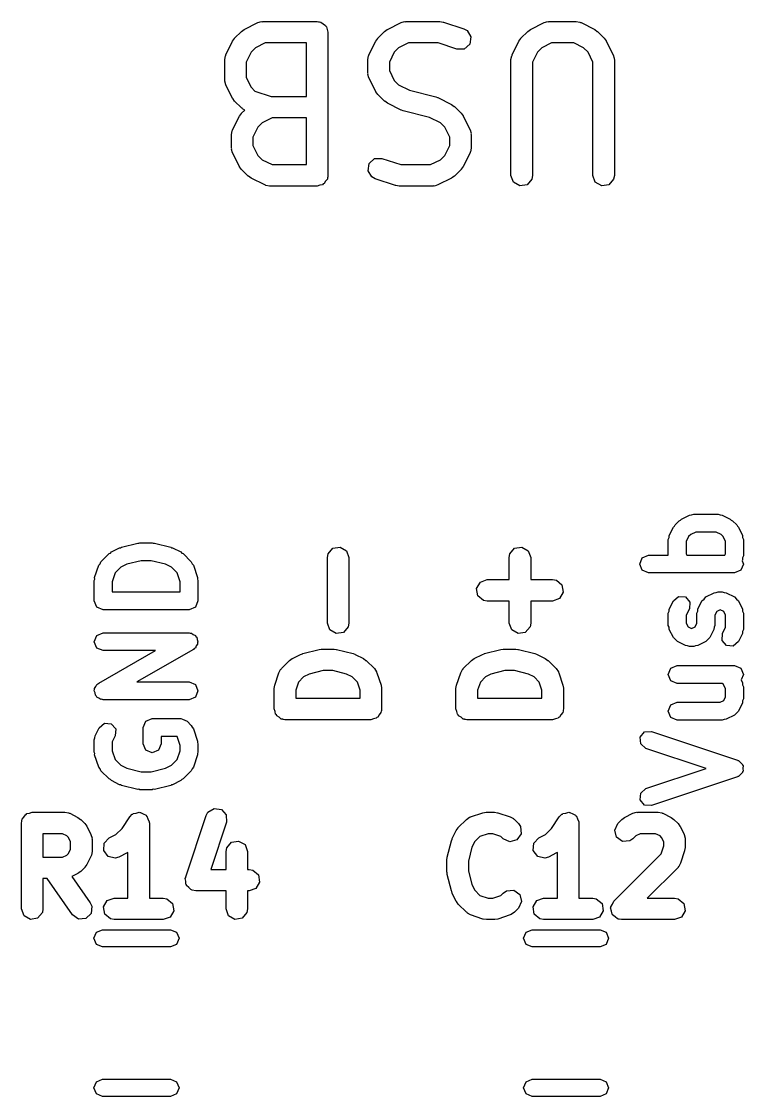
# Model space of a CAD drawing. Extents: x 83.3 to 116.7, y -116.6 to -83.3.
# Drawn here: x 97.2 to 102.24, y -90.78 to -83.27 of the extents above; entities that cross this region are included whole.
import ezdxf

# ---------------------------------------------------------------- set-up
doc = ezdxf.new("R2010")
doc.units = 0
doc.layers.add('BLACK', color=7, linetype='CONTINUOUS')

msp = doc.modelspace()

# ---------------------------------------------------------------- linework, layer by layer
at = {"layer": 'BLACK', "linetype": 'CONTINUOUS'}
for p, q in [((98.7522, -83.3282), (98.8474, -83.2805)), ((98.8474, -83.2805), (98.8724, -83.2731)), ((98.8724, -83.2731), (98.8767, -83.2742)), ((98.8767, -83.2742), (98.881, -83.2726)), ((98.881, -83.2726), (99.2619, -83.2726)), ((99.2619, -83.2726), (99.2716, -83.2743)), ((99.2716, -83.2743), (99.2749, -83.2738)), ((99.2749, -83.2738), (99.2778, -83.2754)), ((99.2778, -83.2754), (99.2876, -83.2771)), ((99.2876, -83.2771), (99.3025, -83.2897)), ((99.7522, -83.3282), (99.8474, -83.2805)), ((99.8474, -83.2805), (99.8724, -83.2731)), ((99.8724, -83.2731), (99.8767, -83.2742)), ((99.8767, -83.2742), (99.881, -83.2726)), ((99.881, -83.2726), (100.119, -83.2726)), ((100.119, -83.2726), (100.141, -83.2765)), ((100.141, -83.2765), (100.143, -83.2765)), ((100.143, -83.2765), (100.286, -83.3241)), ((100.752, -83.3282), (100.847, -83.2805)), ((100.847, -83.2805), (100.872, -83.2731)), ((100.872, -83.2731), (100.877, -83.2742)), ((100.877, -83.2742), (100.881, -83.2726)), ((100.881, -83.2726), (101.071, -83.2726)), ((101.071, -83.2726), (101.097, -83.2771)), ((101.097, -83.2771), (101.101, -83.28)), ((101.101, -83.28), (101.105, -83.2805)), ((101.105, -83.2805), (101.2, -83.3282)), ((98.6851, -83.3898), (98.7327, -83.3422)), ((98.7327, -83.3422), (98.751, -83.3293)), ((98.751, -83.3293), (98.7522, -83.3282)), ((99.3025, -83.2897), (99.3194, -83.2994)), ((99.3194, -83.2994), (99.3217, -83.3058)), ((99.3217, -83.3058), (99.3269, -83.3101)), ((99.3269, -83.3101), (99.3302, -83.3293)), ((99.3302, -83.3293), (99.3369, -83.3476)), ((99.3369, -83.3476), (99.3369, -84.3476)), ((99.6851, -83.3898), (99.7327, -83.3422)), ((99.7327, -83.3422), (99.751, -83.3293)), ((99.751, -83.3293), (99.7522, -83.3282)), ((100.286, -83.3241), (100.309, -83.3365)), ((100.309, -83.3365), (100.335, -83.3802)), ((100.685, -83.3898), (100.733, -83.3422)), ((100.733, -83.3422), (100.751, -83.3293)), ((100.751, -83.3293), (100.752, -83.3282)), ((101.2, -83.3282), (101.218, -83.3415)), ((101.218, -83.3415), (101.22, -83.3422)), ((101.22, -83.3422), (101.267, -83.3898)), ((98.6234, -83.5046), (98.671, -83.4093)), ((98.671, -83.4093), (98.6844, -83.3913)), ((98.6844, -83.3913), (98.6851, -83.3898)), ((98.8987, -83.4226), (98.8301, -83.4569)), ((99.1869, -83.4226), (98.8987, -83.4226)), ((99.1869, -83.7964), (99.1869, -83.4226)), ((99.6234, -83.5046), (99.671, -83.4093)), ((99.671, -83.4093), (99.6844, -83.3913)), ((99.6844, -83.3913), (99.6851, -83.3898)), ((99.8987, -83.4226), (99.8301, -83.4569)), ((100.107, -83.4226), (99.8987, -83.4226)), ((100.238, -83.4664), (100.107, -83.4226)), ((100.328, -83.4309), (100.289, -83.465)), ((100.335, -83.3802), (100.328, -83.4309)), ((100.623, -83.5046), (100.671, -83.4093)), ((100.671, -83.4093), (100.684, -83.3913)), ((100.684, -83.3913), (100.685, -83.3898)), ((100.899, -83.4226), (100.83, -83.4569)), ((101.054, -83.4226), (100.899, -83.4226)), ((101.122, -83.4569), (101.054, -83.4226)), ((101.267, -83.3898), (101.28, -83.4082)), ((101.28, -83.4082), (101.281, -83.4093)), ((101.281, -83.4093), (101.329, -83.5046)), ((98.62, -83.5124), (98.6229, -83.509)), ((98.6229, -83.509), (98.6234, -83.5046)), ((98.7997, -83.4873), (98.7655, -83.5558)), ((98.8301, -83.4569), (98.7997, -83.4873)), ((99.62, -83.5124), (99.6229, -83.509)), ((99.6229, -83.509), (99.6234, -83.5046)), ((99.7997, -83.4873), (99.7655, -83.5558)), ((99.8301, -83.4569), (99.7997, -83.4873)), ((100.289, -83.465), (100.238, -83.4664)), ((100.62, -83.5124), (100.623, -83.509)), ((100.623, -83.509), (100.623, -83.5046)), ((100.8, -83.4873), (100.765, -83.5558)), ((100.83, -83.4569), (100.8, -83.4873)), ((101.153, -83.4873), (101.122, -83.4569)), ((101.187, -83.5558), (101.153, -83.4873)), ((101.329, -83.5046), (101.336, -83.5295)), ((98.6155, -83.5381), (98.62, -83.5124)), ((98.6155, -83.681), (98.6155, -83.5381)), ((98.7655, -83.5558), (98.7655, -83.6632)), ((99.6155, -83.5381), (99.62, -83.5124)), ((99.6155, -83.6333), (99.6155, -83.5381)), ((99.7655, -83.5558), (99.7655, -83.6156)), ((100.615, -83.5381), (100.62, -83.5124)), ((100.615, -84.3476), (100.615, -83.5381)), ((100.765, -83.5558), (100.765, -84.3476)), ((101.187, -84.3476), (101.187, -83.5558)), ((101.336, -83.5295), (101.335, -83.5339)), ((101.335, -83.5339), (101.337, -83.5381)), ((101.337, -83.5381), (101.337, -84.3476)), ((99.617, -83.6375), (99.6155, -83.6333)), ((99.616, -83.6419), (99.617, -83.6375)), ((99.6234, -83.6669), (99.616, -83.6419)), ((99.7655, -83.6156), (99.7997, -83.6841)), ((98.617, -83.6852), (98.6155, -83.681)), ((98.616, -83.6895), (98.617, -83.6852)), ((98.6234, -83.7145), (98.616, -83.6895)), ((98.671, -83.8097), (98.6234, -83.7145)), ((98.7655, -83.6632), (98.7997, -83.7318)), ((98.7997, -83.7318), (98.8262, -83.7583)), ((99.671, -83.7621), (99.6234, -83.6669)), ((99.7997, -83.6841), (99.8301, -83.7146)), ((99.8301, -83.7146), (99.9071, -83.753)), ((98.6722, -83.8109), (98.671, -83.8097)), ((98.8262, -83.7583), (98.9407, -83.7964)), ((98.9407, -83.7964), (99.1869, -83.7964)), ((99.6722, -83.7632), (99.671, -83.7621)), ((99.6851, -83.7816), (99.6722, -83.7632)), ((99.7327, -83.8292), (99.6851, -83.7816)), ((99.9071, -83.753), (100.09, -83.7987)), ((100.09, -83.7987), (100.101, -83.8039)), ((100.101, -83.8039), (100.105, -83.8043)), ((100.105, -83.8043), (100.2, -83.852)), ((98.6851, -83.8292), (98.6722, -83.8109)), ((98.7327, -83.8768), (98.6851, -83.8292)), ((98.7367, -83.8787), (98.7327, -83.8768)), ((98.7391, -83.8826), (98.7367, -83.8787)), ((98.7551, -83.8912), (98.7391, -83.8826)), ((99.7342, -83.8299), (99.7327, -83.8292)), ((99.7522, -83.8433), (99.7342, -83.8299)), ((99.8474, -83.8909), (99.7522, -83.8433)), ((100.2, -83.852), (100.218, -83.8653)), ((100.218, -83.8653), (100.22, -83.866)), ((100.22, -83.866), (100.267, -83.9136)), ((98.671, -84.0284), (98.7186, -83.9331)), ((98.7186, -83.9331), (98.732, -83.9151)), ((98.732, -83.9151), (98.7327, -83.9136)), ((98.7327, -83.9136), (98.7551, -83.8912)), ((98.9463, -83.9464), (98.8778, -83.9807)), ((99.1869, -83.9464), (98.9463, -83.9464)), ((99.1869, -84.2726), (99.1869, -83.9464)), ((99.8509, -83.8913), (99.8474, -83.8909)), ((99.8628, -83.8966), (99.8509, -83.8913)), ((100.045, -83.9422), (99.8628, -83.8966)), ((100.122, -83.9807), (100.045, -83.9422)), ((100.267, -83.9136), (100.28, -83.932)), ((100.28, -83.932), (100.281, -83.9331)), ((100.281, -83.9331), (100.329, -84.0284)), ((98.6676, -84.0363), (98.6705, -84.0328)), ((98.6705, -84.0328), (98.671, -84.0284)), ((98.8474, -84.0111), (98.8131, -84.0796)), ((98.8778, -83.9807), (98.8474, -84.0111)), ((100.153, -84.0111), (100.122, -83.9807)), ((100.187, -84.0796), (100.153, -84.0111)), ((100.329, -84.0284), (100.336, -84.0533)), ((98.6631, -84.0619), (98.6676, -84.0363)), ((98.6631, -84.1571), (98.6631, -84.0619)), ((98.8131, -84.0796), (98.8131, -84.1394)), ((100.187, -84.1394), (100.187, -84.0796)), ((100.336, -84.0533), (100.335, -84.0577)), ((100.335, -84.0577), (100.337, -84.0619)), ((100.337, -84.0619), (100.337, -84.1571)), ((98.6646, -84.1614), (98.6631, -84.1571)), ((98.6636, -84.1657), (98.6646, -84.1614)), ((98.671, -84.1907), (98.6636, -84.1657)), ((98.8131, -84.1394), (98.8474, -84.208)), ((100.153, -84.208), (100.187, -84.1394)), ((100.332, -84.1828), (100.329, -84.1862)), ((100.337, -84.1571), (100.332, -84.1828)), ((98.7186, -84.2859), (98.671, -84.1907)), ((98.8474, -84.208), (98.8778, -84.2384)), ((98.8778, -84.2384), (98.9463, -84.2726)), ((99.6245, -84.2643), (99.6629, -84.2302)), ((99.6629, -84.2302), (99.7142, -84.2288)), ((99.7142, -84.2288), (99.8455, -84.2726)), ((100.054, -84.2726), (100.122, -84.2384)), ((100.122, -84.2384), (100.153, -84.208)), ((100.329, -84.1907), (100.281, -84.2859)), ((100.329, -84.1862), (100.329, -84.1907)), ((98.7198, -84.287), (98.7186, -84.2859)), ((98.7327, -84.3054), (98.7198, -84.287)), ((98.7803, -84.353), (98.7327, -84.3054)), ((98.9463, -84.2726), (99.1869, -84.2726)), ((99.617, -84.315), (99.6245, -84.2643)), ((99.6439, -84.3587), (99.617, -84.315)), ((99.8455, -84.2726), (100.054, -84.2726)), ((100.267, -84.3054), (100.22, -84.353)), ((100.268, -84.3039), (100.267, -84.3054)), ((100.281, -84.2859), (100.268, -84.3039)), ((98.7818, -84.3537), (98.7803, -84.353)), ((98.7998, -84.3671), (98.7818, -84.3537)), ((98.895, -84.4147), (98.7998, -84.3671)), ((99.3038, -84.4074), (99.2994, -84.4126)), ((99.3101, -84.4051), (99.3038, -84.4074)), ((99.3199, -84.3882), (99.3101, -84.4051)), ((99.3324, -84.3733), (99.3199, -84.3882)), ((99.3341, -84.3635), (99.3324, -84.3733)), ((99.3358, -84.3606), (99.3341, -84.3635)), ((99.3369, -84.3476), (99.3352, -84.3574)), ((99.3352, -84.3574), (99.3358, -84.3606)), ((99.6668, -84.3712), (99.6439, -84.3587)), ((99.8096, -84.4188), (99.6668, -84.3712)), ((100.2, -84.3671), (100.105, -84.4147)), ((100.201, -84.3659), (100.2, -84.3671)), ((100.22, -84.353), (100.201, -84.3659)), ((100.633, -84.3958), (100.615, -84.3476)), ((100.677, -84.4215), (100.633, -84.3958)), ((100.761, -84.3733), (100.728, -84.4126)), ((100.765, -84.3476), (100.761, -84.3733)), ((101.204, -84.3958), (101.187, -84.3476)), ((101.249, -84.4215), (101.204, -84.3958)), ((101.332, -84.3733), (101.299, -84.4126)), ((101.337, -84.3476), (101.332, -84.3733)), ((98.8995, -84.4152), (98.895, -84.4147)), ((98.9029, -84.4181), (98.8995, -84.4152)), ((98.9286, -84.4226), (98.9029, -84.4181)), ((99.2619, -84.4226), (98.9286, -84.4226)), ((99.2802, -84.416), (99.2619, -84.4226)), ((99.2994, -84.4126), (99.2802, -84.416)), ((99.8113, -84.4187), (99.8096, -84.4188)), ((99.8333, -84.4226), (99.8113, -84.4187)), ((100.071, -84.4226), (99.8333, -84.4226)), ((100.076, -84.4211), (100.071, -84.4226)), ((100.08, -84.4221), (100.076, -84.4211)), ((100.105, -84.4147), (100.08, -84.4221)), ((100.728, -84.4126), (100.677, -84.4215)), ((101.299, -84.4126), (101.249, -84.4215)), ((101.806, -86.7495), (101.863, -86.7209)), ((101.863, -86.7209), (101.877, -86.7199)), ((101.877, -86.7199), (101.891, -86.7143)), ((101.891, -86.7143), (102.062, -86.7143)), ((102.062, -86.7143), (102.076, -86.7199)), ((102.076, -86.7199), (102.09, -86.7209)), ((102.09, -86.7209), (102.147, -86.7495)), ((101.721, -86.8631), (101.749, -86.806)), ((101.749, -86.806), (101.757, -86.7992)), ((101.757, -86.7992), (101.761, -86.7897)), ((101.761, -86.7897), (101.789, -86.7612)), ((101.789, -86.7612), (101.799, -86.7572)), ((101.799, -86.7572), (101.806, -86.7495)), ((102.147, -86.7495), (102.154, -86.7572)), ((102.154, -86.7572), (102.163, -86.7612)), ((102.163, -86.7612), (102.192, -86.7897)), ((102.192, -86.7897), (102.196, -86.7992)), ((102.196, -86.7992), (102.204, -86.806)), ((102.204, -86.806), (102.232, -86.8631)), ((101.714, -86.8911), (101.719, -86.8776)), ((101.719, -86.8776), (101.721, -86.8631)), ((101.856, -86.871), (101.839, -86.9058)), ((101.871, -86.8567), (101.856, -86.871)), ((101.905, -86.8393), (101.871, -86.8567)), ((102.047, -86.8393), (101.905, -86.8393)), ((102.082, -86.8567), (102.047, -86.8393)), ((102.096, -86.871), (102.082, -86.8567)), ((102.114, -86.9058), (102.096, -86.871)), ((102.232, -86.8631), (102.233, -86.8776)), ((102.233, -86.8776), (102.239, -86.8911)), ((97.8242, -86.978), (97.8813, -86.9495)), ((97.8813, -86.9495), (97.8884, -86.949)), ((97.8884, -86.949), (97.8941, -86.9447)), ((97.8941, -86.9447), (98.0084, -86.9162)), ((98.0084, -86.9162), (98.0162, -86.9173)), ((98.0162, -86.9173), (98.0236, -86.9143)), ((98.0236, -86.9143), (98.1093, -86.9143)), ((98.1093, -86.9143), (98.1166, -86.9173)), ((98.1166, -86.9173), (98.1244, -86.9162)), ((98.1244, -86.9162), (98.2387, -86.9447)), ((98.2387, -86.9447), (98.2444, -86.949)), ((98.2444, -86.949), (98.2515, -86.9495)), ((98.2515, -86.9495), (98.3087, -86.978)), ((99.3374, -86.9922), (99.3704, -86.9529)), ((99.3704, -86.9529), (99.4209, -86.944)), ((99.4209, -86.944), (99.4653, -86.9696)), ((100.607, -86.9922), (100.64, -86.9529)), ((100.64, -86.9529), (100.691, -86.944)), ((100.691, -86.944), (100.735, -86.9696)), ((101.714, -87), (101.714, -86.8911)), ((101.839, -86.9058), (101.839, -86.9906)), ((102.114, -86.9906), (102.114, -86.9058)), ((102.239, -86.8911), (102.239, -87.0054)), ((97.7508, -87.0469), (97.8079, -86.9897)), ((97.8079, -86.9897), (97.8175, -86.9858)), ((97.8175, -86.9858), (97.8242, -86.978)), ((98.0313, -87.0393), (97.9311, -87.0643)), ((98.1016, -87.0393), (98.0313, -87.0393)), ((98.2018, -87.0643), (98.1016, -87.0393)), ((98.3087, -86.978), (98.3154, -86.9858)), ((98.3154, -86.9858), (98.3249, -86.9897)), ((98.3249, -86.9897), (98.3821, -87.0469)), ((99.3329, -87.0179), (99.3374, -86.9922)), ((99.3329, -87.475), (99.3329, -87.0179)), ((99.4653, -86.9696), (99.4829, -87.0179)), ((99.4829, -87.0179), (99.4829, -87.475)), ((100.603, -87.0179), (100.607, -86.9922)), ((100.603, -87.1714), (100.603, -87.0179)), ((100.735, -86.9696), (100.753, -87.0179)), ((100.753, -87.0179), (100.753, -87.1714)), ((101.514, -87.0625), (101.532, -87.0183)), ((101.532, -87.0183), (101.576, -87)), ((101.576, -87), (101.714, -87)), ((101.839, -86.9906), (101.844, -87)), ((101.844, -87), (102.109, -87)), ((102.109, -87), (102.114, -86.9906)), ((102.232, -87.0333), (102.229, -87.0393)), ((102.229, -87.0393), (102.239, -87.0625)), ((102.233, -87.0188), (102.232, -87.0333)), ((102.239, -87.0054), (102.233, -87.0188)), ((97.7071, -87.157), (97.7357, -87.0713)), ((97.7357, -87.0713), (97.7452, -87.0603)), ((97.7452, -87.0603), (97.7508, -87.0469)), ((97.8892, -87.0853), (97.8496, -87.1248)), ((97.9311, -87.0643), (97.8892, -87.0853)), ((98.2437, -87.0853), (98.2018, -87.0643)), ((98.2832, -87.1248), (98.2437, -87.0853)), ((98.3821, -87.0469), (98.3876, -87.0603)), ((98.3876, -87.0603), (98.3971, -87.0713)), ((98.3971, -87.0713), (98.4257, -87.157)), ((101.532, -87.1067), (101.514, -87.0625)), ((101.576, -87.125), (101.532, -87.1067)), ((102.221, -87.1067), (102.176, -87.125)), ((102.239, -87.0625), (102.221, -87.1067)), ((97.7039, -87.1768), (97.7079, -87.1673)), ((97.7039, -87.3196), (97.7039, -87.1768)), ((97.7079, -87.1673), (97.7071, -87.157)), ((97.8496, -87.1248), (97.8289, -87.1869)), ((97.8289, -87.1869), (97.8289, -87.2571)), ((98.3039, -87.1869), (98.2832, -87.1248)), ((98.3039, -87.2571), (98.3039, -87.1869)), ((98.4257, -87.157), (98.425, -87.1673)), ((98.425, -87.1673), (98.4289, -87.1768)), ((98.4289, -87.1768), (98.4289, -87.3196)), ((100.375, -87.2334), (100.401, -87.189)), ((100.401, -87.189), (100.449, -87.1714)), ((100.449, -87.1714), (100.603, -87.1714)), ((100.753, -87.1714), (100.906, -87.1714)), ((100.906, -87.1714), (100.932, -87.176)), ((100.932, -87.176), (100.971, -87.2089)), ((102.176, -87.125), (101.576, -87.125)), ((97.8289, -87.2571), (98.3039, -87.2571)), ((100.384, -87.2839), (100.375, -87.2334)), ((100.98, -87.2595), (100.955, -87.3039)), ((100.971, -87.2089), (100.98, -87.2595)), ((101.977, -87.2923), (102.034, -87.2637)), ((102.034, -87.2637), (102.049, -87.2627)), ((102.049, -87.2627), (102.062, -87.2571)), ((102.062, -87.2571), (102.091, -87.2571)), ((102.091, -87.2571), (102.104, -87.2627)), ((102.104, -87.2627), (102.119, -87.2637)), ((102.119, -87.2637), (102.176, -87.2923)), ((97.7222, -87.3638), (97.7039, -87.3196)), ((98.4289, -87.3196), (98.4106, -87.3638)), ((100.424, -87.3169), (100.384, -87.2839)), ((100.449, -87.3214), (100.424, -87.3169)), ((100.603, -87.3214), (100.449, -87.3214)), ((100.603, -87.475), (100.603, -87.3214)), ((100.906, -87.3214), (100.753, -87.3214)), ((100.753, -87.3214), (100.753, -87.475)), ((100.955, -87.3039), (100.906, -87.3214)), ((101.721, -87.3774), (101.749, -87.3203)), ((101.749, -87.3203), (101.785, -87.2889)), ((101.785, -87.2889), (101.833, -87.2923)), ((101.833, -87.2923), (101.864, -87.3284)), ((101.864, -87.3284), (101.861, -87.3762)), ((101.921, -87.3774), (101.949, -87.3203)), ((101.949, -87.3203), (101.964, -87.3073)), ((101.964, -87.3073), (101.977, -87.2923)), ((102.176, -87.2923), (102.189, -87.3073)), ((102.189, -87.3073), (102.204, -87.3203)), ((102.204, -87.3203), (102.232, -87.3774)), ((97.7664, -87.3821), (97.7222, -87.3638)), ((98.3664, -87.3821), (97.7664, -87.3821)), ((98.4106, -87.3638), (98.3664, -87.3821)), ((101.714, -87.4054), (101.719, -87.3919)), ((101.714, -87.4911), (101.714, -87.4054)), ((101.719, -87.3919), (101.721, -87.3774)), ((101.861, -87.3762), (101.839, -87.4201)), ((101.914, -87.4054), (101.919, -87.3919)), ((101.914, -87.4763), (101.914, -87.4054)), ((101.919, -87.3919), (101.921, -87.3774)), ((102.052, -87.3948), (102.039, -87.4201)), ((102.076, -87.3824), (102.052, -87.3948)), ((102.101, -87.3948), (102.076, -87.3824)), ((102.114, -87.4201), (102.101, -87.3948)), ((102.232, -87.3774), (102.233, -87.3919)), ((102.233, -87.3919), (102.239, -87.4054)), ((102.239, -87.4054), (102.239, -87.5196)), ((99.3504, -87.5232), (99.3329, -87.475)), ((99.4829, -87.475), (99.4783, -87.5007)), ((100.62, -87.5232), (100.603, -87.475)), ((100.753, -87.475), (100.748, -87.5007)), ((101.839, -87.4201), (101.839, -87.4763)), ((101.839, -87.4763), (101.852, -87.5016)), ((101.901, -87.5016), (101.914, -87.4763)), ((102.039, -87.4201), (102.039, -87.4911)), ((102.114, -87.5049), (102.114, -87.4201)), ((97.7039, -87.6054), (97.7222, -87.5612)), ((97.7222, -87.5612), (97.7664, -87.5429)), ((97.7664, -87.5429), (98.3664, -87.5429)), ((98.3664, -87.5429), (98.3744, -87.5461)), ((98.3744, -87.5461), (98.3829, -87.5451)), ((98.3829, -87.5451), (98.3957, -87.555)), ((98.3957, -87.555), (98.4106, -87.5612)), ((98.4106, -87.5612), (98.4139, -87.5691)), ((99.3948, -87.5489), (99.3504, -87.5232)), ((99.4454, -87.54), (99.3948, -87.5489)), ((99.4783, -87.5007), (99.4454, -87.54)), ((100.665, -87.5489), (100.62, -87.5232)), ((100.715, -87.54), (100.665, -87.5489)), ((100.748, -87.5007), (100.715, -87.54)), ((101.719, -87.5045), (101.714, -87.4911)), ((101.721, -87.519), (101.719, -87.5045)), ((101.749, -87.5762), (101.721, -87.519)), ((101.852, -87.5016), (101.876, -87.5141)), ((101.876, -87.5141), (101.901, -87.5016)), ((102.032, -87.519), (102.004, -87.5762)), ((102.033, -87.5045), (102.032, -87.519)), ((102.039, -87.4911), (102.033, -87.5045)), ((102.089, -87.5965), (102.092, -87.5488)), ((102.092, -87.5488), (102.114, -87.5049)), ((102.232, -87.5476), (102.204, -87.6047)), ((102.233, -87.5331), (102.232, -87.5476)), ((102.239, -87.5196), (102.233, -87.5331)), ((97.7222, -87.6496), (97.7039, -87.6054)), ((98.4168, -87.6346), (98.4106, -87.6496)), ((98.4139, -87.5691), (98.4207, -87.5743)), ((98.4267, -87.6218), (98.4168, -87.6346)), ((98.4207, -87.5743), (98.4227, -87.5904)), ((98.4227, -87.5904), (98.4289, -87.6054)), ((98.4289, -87.6054), (98.4256, -87.6133)), ((98.4256, -87.6133), (98.4267, -87.6218)), ((101.764, -87.5891), (101.749, -87.5762)), ((101.777, -87.6041), (101.764, -87.5891)), ((101.834, -87.6327), (101.777, -87.6041)), ((101.849, -87.6337), (101.834, -87.6327)), ((101.862, -87.6393), (101.849, -87.6337)), ((101.891, -87.6393), (101.862, -87.6393)), ((101.904, -87.6337), (101.891, -87.6393)), ((101.919, -87.6327), (101.904, -87.6337)), ((101.976, -87.6041), (101.919, -87.6327)), ((101.989, -87.5891), (101.976, -87.6041)), ((102.004, -87.5762), (101.989, -87.5891)), ((102.12, -87.6327), (102.089, -87.5965)), ((102.168, -87.6361), (102.12, -87.6327)), ((102.204, -87.6047), (102.168, -87.6361)), ((97.7664, -87.6679), (97.7222, -87.6496)), ((97.7354, -87.8939), (98.1311, -87.6679)), ((98.1311, -87.6679), (97.7664, -87.6679)), ((98.3974, -87.6596), (98.0018, -87.8857)), ((98.4027, -87.6528), (98.3974, -87.6596)), ((98.4106, -87.6496), (98.4027, -87.6528)), ((99.0886, -87.7222), (99.1457, -87.6936)), ((99.1457, -87.6936), (99.1582, -87.6899)), ((99.1582, -87.6899), (99.1611, -87.688)), ((99.1611, -87.688), (99.2754, -87.6594)), ((99.2754, -87.6594), (99.2903, -87.6583)), ((99.2903, -87.6583), (99.2936, -87.6571)), ((99.2936, -87.6571), (99.3793, -87.6571)), ((99.3793, -87.6571), (99.394, -87.6597)), ((99.394, -87.6597), (99.3975, -87.6594)), ((99.3975, -87.6594), (99.5118, -87.688)), ((99.5118, -87.688), (99.5236, -87.6932)), ((99.5236, -87.6932), (99.5271, -87.6936)), ((99.5271, -87.6936), (99.5843, -87.7222)), ((100.359, -87.7222), (100.416, -87.6936)), ((100.416, -87.6936), (100.428, -87.6899)), ((100.428, -87.6899), (100.431, -87.688)), ((100.431, -87.688), (100.545, -87.6594)), ((100.545, -87.6594), (100.56, -87.6583)), ((100.56, -87.6583), (100.564, -87.6571)), ((100.564, -87.6571), (100.649, -87.6571)), ((100.649, -87.6571), (100.664, -87.6597)), ((100.664, -87.6597), (100.667, -87.6594)), ((100.667, -87.6594), (100.782, -87.688)), ((100.782, -87.688), (100.794, -87.6932)), ((100.794, -87.6932), (100.797, -87.6936)), ((100.797, -87.6936), (100.854, -87.7222)), ((99.012, -87.7934), (99.0691, -87.7363)), ((99.0691, -87.7363), (99.0875, -87.7234)), ((99.0875, -87.7234), (99.0886, -87.7222)), ((99.5843, -87.7222), (99.6023, -87.7356)), ((99.6023, -87.7356), (99.6037, -87.7363)), ((99.6037, -87.7363), (99.6609, -87.7934)), ((100.282, -87.7934), (100.339, -87.7363)), ((100.339, -87.7363), (100.357, -87.7234)), ((100.357, -87.7234), (100.359, -87.7222)), ((100.854, -87.7222), (100.872, -87.7356)), ((100.872, -87.7356), (100.874, -87.7363)), ((100.874, -87.7363), (100.931, -87.7934)), ((101.714, -87.8339), (101.732, -87.7897)), ((101.732, -87.7897), (101.776, -87.7714)), ((101.776, -87.7714), (102.176, -87.7714)), ((102.176, -87.7714), (102.221, -87.7897)), ((102.221, -87.7897), (102.239, -87.8339)), ((98.9653, -87.9084), (98.9938, -87.8227)), ((98.9938, -87.8227), (99.0063, -87.7998)), ((99.0063, -87.7998), (99.0101, -87.7975)), ((99.0101, -87.7975), (99.012, -87.7934)), ((99.1666, -87.8509), (99.1306, -87.8869)), ((99.2055, -87.8315), (99.1666, -87.8509)), ((99.3028, -87.8071), (99.2055, -87.8315)), ((99.3701, -87.8071), (99.3028, -87.8071)), ((99.4674, -87.8315), (99.3701, -87.8071)), ((99.5063, -87.8509), (99.4674, -87.8315)), ((99.5423, -87.8869), (99.5063, -87.8509)), ((99.6609, -87.7934), (99.6758, -87.8147)), ((99.6758, -87.8147), (99.6762, -87.8192)), ((99.6762, -87.8192), (99.679, -87.8227)), ((99.679, -87.8227), (99.7076, -87.9084)), ((100.235, -87.9084), (100.264, -87.8227)), ((100.264, -87.8227), (100.276, -87.7998)), ((100.276, -87.7998), (100.28, -87.7975)), ((100.28, -87.7975), (100.282, -87.7934)), ((100.437, -87.8509), (100.401, -87.8869)), ((100.475, -87.8315), (100.437, -87.8509)), ((100.573, -87.8071), (100.475, -87.8315)), ((100.64, -87.8071), (100.573, -87.8071)), ((100.737, -87.8315), (100.64, -87.8071)), ((100.776, -87.8509), (100.737, -87.8315)), ((100.812, -87.8869), (100.776, -87.8509)), ((100.931, -87.7934), (100.946, -87.8147)), ((100.946, -87.8147), (100.946, -87.8192)), ((100.946, -87.8192), (100.949, -87.8227)), ((100.949, -87.8227), (100.978, -87.9084)), ((101.732, -87.8781), (101.714, -87.8339)), ((102.239, -87.8339), (102.223, -87.8727)), ((97.7039, -87.9482), (97.7072, -87.9403)), ((97.7061, -87.9318), (97.716, -87.919)), ((97.7072, -87.9403), (97.7061, -87.9318)), ((97.716, -87.919), (97.7222, -87.904)), ((97.7222, -87.904), (97.7302, -87.9007)), ((97.7302, -87.9007), (97.7354, -87.8939)), ((98.0018, -87.8857), (98.3664, -87.8857)), ((98.3664, -87.8857), (98.4106, -87.904)), ((98.4106, -87.904), (98.4289, -87.9482)), ((98.9614, -87.9321), (98.9653, -87.9101)), ((98.9614, -88.075), (98.9614, -87.9321)), ((98.9653, -87.9101), (98.9653, -87.9084)), ((99.1306, -87.8869), (99.1114, -87.9443)), ((99.5614, -87.9443), (99.5423, -87.8869)), ((99.7076, -87.9084), (99.7109, -87.9306)), ((99.7109, -87.9306), (99.7114, -87.9321)), ((99.7114, -87.9321), (99.7114, -88.075)), ((100.231, -87.9321), (100.235, -87.9101)), ((100.231, -88.075), (100.231, -87.9321)), ((100.235, -87.9101), (100.235, -87.9084)), ((100.401, -87.8869), (100.381, -87.9443)), ((100.831, -87.9443), (100.812, -87.8869)), ((100.978, -87.9084), (100.981, -87.9306)), ((100.981, -87.9306), (100.981, -87.9321)), ((100.981, -87.9321), (100.981, -88.075)), ((101.776, -87.8964), (101.732, -87.8781)), ((102.093, -87.8964), (101.776, -87.8964)), ((102.096, -87.8995), (102.093, -87.8964)), ((102.114, -87.9344), (102.096, -87.8995)), ((102.114, -87.9906), (102.114, -87.9344)), ((102.223, -87.8727), (102.232, -87.8917)), ((102.232, -87.8917), (102.233, -87.9062)), ((102.233, -87.9062), (102.239, -87.9196)), ((102.239, -87.9196), (102.239, -88.0054)), ((97.7101, -87.9632), (97.7039, -87.9482)), ((97.7122, -87.9792), (97.7101, -87.9632)), ((97.7189, -87.9845), (97.7122, -87.9792)), ((97.7222, -87.9924), (97.7189, -87.9845)), ((97.7372, -87.9986), (97.7222, -87.9924)), ((97.75, -88.0085), (97.7372, -87.9986)), ((97.7585, -88.0074), (97.75, -88.0085)), ((97.7664, -88.0107), (97.7585, -88.0074)), ((98.3664, -88.0107), (97.7664, -88.0107)), ((98.4106, -87.9924), (98.3664, -88.0107)), ((98.4289, -87.9482), (98.4106, -87.9924)), ((99.1114, -87.9443), (99.1114, -88)), ((99.1114, -88), (99.5614, -88)), ((99.5614, -88), (99.5614, -87.9443)), ((100.381, -87.9443), (100.381, -88)), ((100.381, -88), (100.831, -88)), ((100.831, -88), (100.831, -87.9443)), ((102.076, -88.0286), (102.101, -88.0159)), ((102.101, -88.0159), (102.114, -87.9906)), ((102.239, -88.0054), (102.233, -88.0188)), ((98.9681, -88.0933), (98.9614, -88.075)), ((99.7086, -88.0909), (99.7069, -88.1007)), ((99.7103, -88.088), (99.7086, -88.0909)), ((99.7114, -88.075), (99.7097, -88.0847)), ((99.7097, -88.0847), (99.7103, -88.088)), ((100.238, -88.0933), (100.231, -88.075)), ((100.979, -88.0909), (100.977, -88.1007)), ((100.98, -88.088), (100.979, -88.0909)), ((100.981, -88.075), (100.98, -88.0847)), ((100.98, -88.0847), (100.98, -88.088)), ((101.714, -88.0911), (101.732, -88.0469)), ((101.732, -88.1353), (101.714, -88.0911)), ((101.732, -88.0469), (101.776, -88.0286)), ((101.776, -88.0286), (102.076, -88.0286)), ((102.204, -88.0904), (102.189, -88.1034)), ((102.232, -88.0333), (102.204, -88.0904)), ((102.233, -88.0188), (102.232, -88.0333)), ((98.0468, -88.2054), (98.0651, -88.1612)), ((98.0651, -88.1612), (98.1093, -88.1429)), ((98.1093, -88.1429), (98.3093, -88.1429)), ((98.3093, -88.1429), (98.3197, -88.1472)), ((98.3197, -88.1472), (98.3535, -88.1612)), ((98.3535, -88.1612), (98.382, -88.1897)), ((98.9715, -88.1125), (98.9681, -88.0933)), ((98.9767, -88.1168), (98.9715, -88.1125)), ((98.979, -88.1232), (98.9767, -88.1168)), ((98.9958, -88.133), (98.979, -88.1232)), ((99.0108, -88.1455), (98.9958, -88.133)), ((99.0205, -88.1472), (99.0108, -88.1455)), ((99.0234, -88.1489), (99.0205, -88.1472)), ((99.0267, -88.1483), (99.0234, -88.1489)), ((99.0364, -88.15), (99.0267, -88.1483)), ((99.6364, -88.15), (99.0364, -88.15)), ((99.6547, -88.1433), (99.6364, -88.15)), ((99.6739, -88.14), (99.6547, -88.1433)), ((99.6783, -88.1348), (99.6739, -88.14)), ((99.6846, -88.1325), (99.6783, -88.1348)), ((99.6944, -88.1156), (99.6846, -88.1325)), ((99.7069, -88.1007), (99.6944, -88.1156)), ((100.241, -88.1125), (100.238, -88.0933)), ((100.247, -88.1168), (100.241, -88.1125)), ((100.249, -88.1232), (100.247, -88.1168)), ((100.266, -88.133), (100.249, -88.1232)), ((100.281, -88.1455), (100.266, -88.133)), ((100.291, -88.1472), (100.281, -88.1455)), ((100.293, -88.1489), (100.291, -88.1472)), ((100.297, -88.1483), (100.293, -88.1489)), ((100.306, -88.15), (100.297, -88.1483)), ((100.906, -88.15), (100.306, -88.15)), ((100.925, -88.1433), (100.906, -88.15)), ((100.944, -88.14), (100.925, -88.1433)), ((100.948, -88.1348), (100.944, -88.14)), ((100.955, -88.1325), (100.948, -88.1348)), ((100.964, -88.1156), (100.955, -88.1325)), ((100.977, -88.1007), (100.964, -88.1156)), ((101.776, -88.1536), (101.732, -88.1353)), ((102.091, -88.1536), (101.776, -88.1536)), ((102.104, -88.148), (102.091, -88.1536)), ((102.119, -88.147), (102.104, -88.148)), ((102.176, -88.1184), (102.119, -88.147)), ((102.189, -88.1034), (102.176, -88.1184)), ((97.7105, -88.2631), (97.7391, -88.206)), ((97.7391, -88.206), (97.7752, -88.1746)), ((97.7752, -88.1746), (97.823, -88.178)), ((97.823, -88.178), (97.8543, -88.2142)), ((97.8543, -88.2142), (97.8509, -88.2619)), ((98.0468, -88.3196), (98.0468, -88.2054)), ((98.382, -88.1897), (98.3876, -88.2032)), ((98.3876, -88.2032), (98.3971, -88.2142)), ((98.3971, -88.2142), (98.4257, -88.2999)), ((101.517, -88.2713), (101.548, -88.2352)), ((101.548, -88.2352), (101.596, -88.2318)), ((101.596, -88.2318), (102.196, -88.4318)), ((97.7039, -88.2911), (97.7095, -88.2776)), ((97.7039, -88.3768), (97.7039, -88.2911)), ((97.7095, -88.2776), (97.7105, -88.2631)), ((97.8509, -88.2619), (97.8289, -88.3058)), ((97.8289, -88.3058), (97.8289, -88.3666)), ((98.2833, -88.2679), (98.1718, -88.2679)), ((98.1718, -88.2679), (98.1718, -88.3196)), ((98.3039, -88.3298), (98.2833, -88.2679)), ((98.4257, -88.2999), (98.425, -88.3101)), ((98.425, -88.3101), (98.4289, -88.3196)), ((101.521, -88.319), (101.517, -88.2713)), ((97.7079, -88.3863), (97.7039, -88.3768)), ((97.7071, -88.3965), (97.7079, -88.3863)), ((97.8289, -88.3666), (97.8496, -88.4287)), ((98.0651, -88.3638), (98.0468, -88.3196)), ((98.1093, -88.3821), (98.0651, -88.3638)), ((98.1535, -88.3638), (98.1093, -88.3821)), ((98.1718, -88.3196), (98.1535, -88.3638)), ((98.2832, -88.4287), (98.3039, -88.3666)), ((98.3039, -88.3666), (98.3039, -88.3298)), ((98.4289, -88.3768), (98.425, -88.3863)), ((98.425, -88.3863), (98.4257, -88.3965)), ((98.4289, -88.3196), (98.4289, -88.3768)), ((101.557, -88.3504), (101.521, -88.319)), ((101.979, -88.4911), (101.557, -88.3504)), ((97.7357, -88.4823), (97.7071, -88.3965)), ((97.8496, -88.4287), (97.8892, -88.4683)), ((98.2437, -88.4683), (98.2832, -88.4287)), ((98.4257, -88.3965), (98.3971, -88.4823)), ((102.196, -88.4318), (102.2, -88.4348)), ((102.2, -88.4348), (102.204, -88.4352)), ((102.204, -88.4352), (102.217, -88.4501)), ((102.217, -88.4501), (102.232, -88.4631)), ((102.232, -88.4631), (102.233, -88.4678)), ((97.7452, -88.4933), (97.7357, -88.4823)), ((97.7508, -88.5067), (97.7452, -88.4933)), ((97.8079, -88.5638), (97.7508, -88.5067)), ((97.8892, -88.4683), (97.9311, -88.4892)), ((97.9311, -88.4892), (98.0313, -88.5143)), ((98.0313, -88.5143), (98.1016, -88.5143)), ((98.1016, -88.5143), (98.2018, -88.4892)), ((98.2018, -88.4892), (98.2437, -88.4683)), ((98.3821, -88.5067), (98.3249, -88.5638)), ((98.3876, -88.4933), (98.3821, -88.5067)), ((98.3971, -88.4823), (98.3876, -88.4933)), ((101.557, -88.6318), (101.979, -88.4911)), ((102.217, -88.532), (102.204, -88.547)), ((102.232, -88.519), (102.217, -88.532)), ((102.233, -88.5144), (102.232, -88.519)), ((102.233, -88.4678), (102.236, -88.4713)), ((102.236, -88.5108), (102.233, -88.5144)), ((102.236, -88.4713), (102.234, -88.4911)), ((102.234, -88.4911), (102.236, -88.5108)), ((97.8175, -88.5678), (97.8079, -88.5638)), ((97.8242, -88.5755), (97.8175, -88.5678)), ((97.8813, -88.6041), (97.8242, -88.5755)), ((97.8884, -88.6046), (97.8813, -88.6041)), ((97.8941, -88.6088), (97.8884, -88.6046)), ((98.0084, -88.6374), (97.8941, -88.6088)), ((98.2387, -88.6088), (98.1244, -88.6374)), ((98.2444, -88.6046), (98.2387, -88.6088)), ((98.2515, -88.6041), (98.2444, -88.6046)), ((98.3087, -88.5755), (98.2515, -88.6041)), ((98.3154, -88.5678), (98.3087, -88.5755)), ((98.3249, -88.5638), (98.3154, -88.5678)), ((102.196, -88.5504), (101.596, -88.7504)), ((102.2, -88.5473), (102.196, -88.5504)), ((102.204, -88.547), (102.2, -88.5473)), ((98.0162, -88.6363), (98.0084, -88.6374)), ((98.0236, -88.6393), (98.0162, -88.6363)), ((98.1093, -88.6393), (98.0236, -88.6393)), ((98.1166, -88.6363), (98.1093, -88.6393)), ((98.1244, -88.6374), (98.1166, -88.6363)), ((101.517, -88.7108), (101.521, -88.6631)), ((101.521, -88.6631), (101.557, -88.6318)), ((101.548, -88.747), (101.517, -88.7108)), ((101.596, -88.7504), (101.548, -88.747)), ((97.201, -88.8458), (97.2135, -88.8308)), ((97.2135, -88.8308), (97.2232, -88.814)), ((97.2232, -88.814), (97.2296, -88.8117)), ((97.2296, -88.8117), (97.2339, -88.8065)), ((97.2339, -88.8065), (97.2531, -88.8031)), ((97.2531, -88.8031), (97.2714, -88.7964)), ((97.2714, -88.7964), (97.5, -88.7964)), ((97.5, -88.7964), (97.5257, -88.801)), ((97.5257, -88.801), (97.5291, -88.8038)), ((97.5291, -88.8038), (97.5335, -88.8043)), ((97.5335, -88.8043), (97.5907, -88.8329)), ((97.5907, -88.8329), (97.6087, -88.8463)), ((97.8989, -88.9094), (97.9519, -88.8298)), ((97.9519, -88.8298), (97.9699, -88.811)), ((97.9699, -88.811), (97.974, -88.8098)), ((97.974, -88.8098), (97.9768, -88.8065)), ((97.9768, -88.8065), (97.9982, -88.8027)), ((97.9982, -88.8027), (98.0191, -88.7966)), ((98.0191, -88.7966), (98.0231, -88.7983)), ((98.0231, -88.7983), (98.0273, -88.7976)), ((98.0273, -88.7976), (98.0462, -88.8084)), ((98.0462, -88.8084), (98.0661, -88.8172)), ((98.0661, -88.8172), (98.068, -88.8211)), ((98.068, -88.8211), (98.0717, -88.8232)), ((98.0717, -88.8232), (98.0792, -88.8437)), ((98.3431, -89.2477), (98.486, -88.8191)), ((98.486, -88.8191), (98.4984, -88.7962)), ((98.4984, -88.7962), (98.5421, -88.7694)), ((98.5421, -88.7694), (98.5929, -88.7769)), ((98.5929, -88.7769), (98.6269, -88.8153)), ((98.6269, -88.8153), (98.6283, -88.8666)), ((100.304, -88.847), (100.325, -88.832)), ((100.325, -88.832), (100.33, -88.8316)), ((100.33, -88.8316), (100.333, -88.8288)), ((100.333, -88.8288), (100.419, -88.8003)), ((100.419, -88.8003), (100.441, -88.797)), ((100.441, -88.797), (100.443, -88.7964)), ((100.443, -88.7964), (100.5, -88.7964)), ((100.5, -88.7964), (100.522, -88.8003)), ((100.522, -88.8003), (100.524, -88.8003)), ((100.524, -88.8003), (100.609, -88.8288)), ((100.609, -88.8288), (100.632, -88.8413)), ((100.632, -88.8413), (100.635, -88.8451)), ((100.899, -88.9094), (100.952, -88.8298)), ((100.952, -88.8298), (100.97, -88.811)), ((100.97, -88.811), (100.974, -88.8098)), ((100.974, -88.8098), (100.977, -88.8065)), ((100.977, -88.8065), (100.998, -88.8027)), ((100.998, -88.8027), (101.019, -88.7966)), ((101.019, -88.7966), (101.023, -88.7983)), ((101.023, -88.7983), (101.027, -88.7976)), ((101.027, -88.7976), (101.046, -88.8084)), ((101.046, -88.8084), (101.066, -88.8172)), ((101.066, -88.8172), (101.068, -88.8211)), ((101.068, -88.8211), (101.072, -88.8232)), ((101.072, -88.8232), (101.079, -88.8437)), ((101.39, -88.847), (101.408, -88.8341)), ((101.408, -88.8341), (101.409, -88.8329)), ((101.409, -88.8329), (101.466, -88.8043)), ((101.466, -88.8043), (101.491, -88.7969)), ((101.491, -88.7969), (101.496, -88.798)), ((101.496, -88.798), (101.5, -88.7964)), ((101.5, -88.7964), (101.643, -88.7964)), ((101.643, -88.7964), (101.669, -88.801)), ((101.669, -88.801), (101.672, -88.8038)), ((101.672, -88.8038), (101.676, -88.8043)), ((101.676, -88.8043), (101.734, -88.8329)), ((101.734, -88.8329), (101.752, -88.8463)), ((97.1964, -88.8714), (97.1981, -88.8617)), ((97.1964, -89.4714), (97.1964, -88.8714)), ((97.1976, -88.8584), (97.1992, -88.8555)), ((97.1981, -88.8617), (97.1976, -88.8584)), ((97.1992, -88.8555), (97.201, -88.8458)), ((97.6087, -88.8463), (97.6102, -88.847)), ((97.6102, -88.847), (97.6387, -88.8755)), ((97.6387, -88.8755), (97.6516, -88.8939)), ((97.6516, -88.8939), (97.6528, -88.895)), ((97.6528, -88.895), (97.6814, -88.9522)), ((97.8556, -88.9526), (97.8989, -88.9094)), ((98.0792, -88.8437), (98.0888, -88.8632)), ((98.0888, -88.8632), (98.0878, -88.8674)), ((98.0878, -88.8674), (98.0893, -88.8714)), ((98.0893, -88.8714), (98.0893, -89.3964)), ((98.6283, -88.8666), (98.5183, -89.1964)), ((100.233, -88.9236), (100.246, -88.9056)), ((100.246, -88.9056), (100.247, -88.9041)), ((100.247, -88.9041), (100.304, -88.847)), ((100.635, -88.8451), (100.639, -88.847)), ((100.639, -88.847), (100.667, -88.8755)), ((100.667, -88.8755), (100.682, -88.8969)), ((100.682, -88.8969), (100.687, -88.948)), ((100.856, -88.9526), (100.899, -88.9094)), ((101.079, -88.8437), (101.089, -88.8632)), ((101.089, -88.8632), (101.088, -88.8674)), ((101.088, -88.8674), (101.089, -88.8714)), ((101.089, -88.8714), (101.089, -89.3964)), ((101.34, -88.922), (101.361, -88.8755)), ((101.361, -88.8755), (101.39, -88.847)), ((101.752, -88.8463), (101.753, -88.847)), ((101.753, -88.847), (101.782, -88.8755)), ((101.782, -88.8755), (101.794, -88.8939)), ((101.794, -88.8939), (101.796, -88.895)), ((101.796, -88.895), (101.824, -88.9522)), ((97.3464, -88.9464), (97.3464, -89.1107)), ((97.4823, -88.9464), (97.3464, -88.9464)), ((97.5127, -88.9616), (97.4823, -88.9464)), ((97.5241, -88.973), (97.5127, -88.9616)), ((97.5393, -89.0034), (97.5241, -88.973)), ((97.6814, -88.9522), (97.6888, -88.9771)), ((97.6888, -88.9771), (97.6878, -88.9815)), ((97.6878, -88.9815), (97.6893, -88.9857)), ((97.6893, -88.9857), (97.6893, -89.0714)), ((97.774, -89.013), (97.8093, -88.9758)), ((97.8093, -88.9758), (97.8556, -88.9526)), ((100.199, -88.9961), (100.204, -88.9843)), ((100.204, -88.9807), (100.233, -88.9236)), ((100.204, -88.9843), (100.204, -88.9807)), ((100.398, -88.9656), (100.362, -89.0016)), ((100.455, -88.9464), (100.398, -88.9656)), ((100.488, -88.9464), (100.455, -88.9464)), ((100.545, -88.9656), (100.488, -88.9464)), ((100.561, -88.9816), (100.545, -88.9656)), ((100.608, -89.0033), (100.561, -88.9816)), ((100.657, -88.99), (100.608, -89.0033)), ((100.687, -88.948), (100.657, -88.99)), ((100.774, -89.013), (100.809, -88.9758)), ((100.809, -88.9758), (100.856, -88.9526)), ((101.353, -88.9716), (101.34, -88.922)), ((101.395, -89.001), (101.353, -88.9716)), ((101.467, -88.9816), (101.446, -88.9965)), ((101.487, -88.9616), (101.467, -88.9816)), ((101.518, -88.9464), (101.487, -88.9616)), ((101.625, -88.9464), (101.518, -88.9464)), ((101.656, -88.9616), (101.625, -88.9464)), ((101.667, -88.973), (101.656, -88.9616)), ((101.682, -89.0034), (101.667, -88.973)), ((101.824, -88.9522), (101.832, -88.9771)), ((101.832, -88.9771), (101.831, -88.9815)), ((101.831, -88.9815), (101.832, -88.9857)), ((101.832, -88.9857), (101.832, -89.0429)), ((97.5241, -89.0841), (97.5393, -89.0537)), ((97.5393, -89.0537), (97.5393, -89.0034)), ((97.771, -89.0642), (97.774, -89.013)), ((97.8015, -89.1054), (97.771, -89.0642)), ((98.625, -89.0714), (98.6295, -89.0458)), ((98.6295, -89.0458), (98.6625, -89.0065)), ((98.6625, -89.0065), (98.713, -88.9976)), ((98.713, -88.9976), (98.7575, -89.0232)), ((98.7575, -89.0232), (98.775, -89.0714)), ((100.17, -89.1104), (100.199, -88.9961)), ((100.342, -89.0405), (100.318, -89.1378)), ((100.362, -89.0016), (100.342, -89.0405)), ((100.771, -89.0642), (100.774, -89.013)), ((100.802, -89.1054), (100.771, -89.0642)), ((101.446, -88.9965), (101.395, -89.001)), ((101.663, -89.0881), (101.682, -89.0307)), ((101.682, -89.0307), (101.682, -89.0034)), ((101.828, -89.0666), (101.8, -89.1523)), ((101.832, -89.0429), (101.828, -89.0649)), ((101.828, -89.0649), (101.828, -89.0666)), ((97.3464, -89.1107), (97.4823, -89.1107)), ((97.4823, -89.1107), (97.5127, -89.0955)), ((97.5127, -89.0955), (97.5241, -89.0841)), ((97.6814, -89.105), (97.6528, -89.1621)), ((97.6819, -89.1005), (97.6814, -89.105)), ((97.6848, -89.0971), (97.6819, -89.1005)), ((97.6893, -89.0714), (97.6848, -89.0971)), ((97.8514, -89.1174), (97.8015, -89.1054)), ((97.8764, -89.1099), (97.8514, -89.1174)), ((97.9335, -89.0814), (97.8764, -89.1099)), ((97.9347, -89.0802), (97.9335, -89.0814)), ((97.9393, -89.0769), (97.9347, -89.0802)), ((97.9393, -89.3964), (97.9393, -89.0769)), ((98.625, -89.1964), (98.625, -89.0714)), ((98.775, -89.0714), (98.775, -89.1964)), ((100.168, -89.1286), (100.17, -89.1138)), ((100.168, -89.2143), (100.168, -89.1286)), ((100.17, -89.1138), (100.17, -89.1104)), ((100.318, -89.1378), (100.318, -89.2051)), ((100.851, -89.1174), (100.802, -89.1054)), ((100.876, -89.1099), (100.851, -89.1174)), ((100.934, -89.0814), (100.876, -89.1099)), ((100.935, -89.0802), (100.934, -89.0814)), ((100.939, -89.0769), (100.935, -89.0802)), ((100.939, -89.3964), (100.939, -89.0769)), ((101.333, -89.4184), (101.663, -89.0881)), ((97.6102, -89.2102), (97.5918, -89.223)), ((97.6387, -89.1816), (97.6102, -89.2102)), ((97.6394, -89.1801), (97.6387, -89.1816)), ((97.6528, -89.1621), (97.6394, -89.1801)), ((98.5183, -89.1964), (98.625, -89.1964)), ((98.775, -89.1964), (98.7857, -89.1964)), ((98.7857, -89.1964), (98.8114, -89.201)), ((98.8114, -89.201), (98.8507, -89.2339)), ((100.169, -89.2175), (100.168, -89.2143)), ((100.17, -89.2325), (100.169, -89.2175)), ((100.318, -89.2051), (100.342, -89.3024)), ((101.782, -89.1816), (101.567, -89.3964)), ((101.783, -89.1775), (101.782, -89.1816)), ((101.787, -89.1752), (101.783, -89.1775)), ((101.8, -89.1523), (101.787, -89.1752)), ((97.3752, -89.2607), (97.3464, -89.2607)), ((97.3464, -89.2607), (97.3464, -89.4714)), ((97.5528, -89.5144), (97.3752, -89.2607)), ((97.5907, -89.2242), (97.5478, -89.2457)), ((97.5478, -89.2457), (97.6757, -89.4284)), ((97.5918, -89.223), (97.5907, -89.2242)), ((98.3404, -89.2584), (98.3433, -89.2534)), ((98.344, -89.2786), (98.3404, -89.2584)), ((98.3433, -89.2534), (98.3431, -89.2477)), ((98.3445, -89.299), (98.344, -89.2786)), ((98.8596, -89.2845), (98.8339, -89.3289)), ((98.8507, -89.2339), (98.8596, -89.2845)), ((100.199, -89.3468), (100.17, -89.2325)), ((98.3483, -89.3033), (98.3445, -89.299)), ((98.3493, -89.3089), (98.3483, -89.3033)), ((98.365, -89.3221), (98.3493, -89.3089)), ((98.3786, -89.3374), (98.365, -89.3221)), ((98.3842, -89.3382), (98.3786, -89.3374)), ((98.3886, -89.3419), (98.3842, -89.3382)), ((98.4143, -89.3464), (98.3886, -89.3419)), ((98.625, -89.3464), (98.4143, -89.3464)), ((98.625, -89.4714), (98.625, -89.3464)), ((98.7857, -89.3464), (98.775, -89.3464)), ((98.775, -89.3464), (98.775, -89.4714)), ((98.8339, -89.3289), (98.7857, -89.3464)), ((100.201, -89.3497), (100.199, -89.3468)), ((100.204, -89.3621), (100.201, -89.3497)), ((100.233, -89.4193), (100.204, -89.3621)), ((100.342, -89.3024), (100.362, -89.3413)), ((100.362, -89.3413), (100.398, -89.3773)), ((100.545, -89.3773), (100.561, -89.3613)), ((100.561, -89.3613), (100.583, -89.3463)), ((100.583, -89.3463), (100.634, -89.3418)), ((100.634, -89.3418), (100.676, -89.3713)), ((97.6757, -89.4284), (97.6867, -89.452)), ((97.769, -89.4584), (97.7946, -89.414)), ((97.7946, -89.414), (97.8429, -89.3964)), ((97.8429, -89.3964), (97.9393, -89.3964)), ((98.0893, -89.3964), (98.1857, -89.3964)), ((98.1857, -89.3964), (98.2114, -89.401)), ((98.2114, -89.401), (98.2507, -89.4339)), ((98.2507, -89.4339), (98.2596, -89.4845)), ((100.234, -89.4204), (100.233, -89.4193)), ((100.247, -89.4387), (100.234, -89.4204)), ((100.304, -89.4959), (100.247, -89.4387)), ((100.398, -89.3773), (100.455, -89.3964)), ((100.455, -89.3964), (100.488, -89.3964)), ((100.488, -89.3964), (100.545, -89.3773)), ((100.689, -89.4208), (100.667, -89.4673)), ((100.676, -89.3713), (100.689, -89.4208)), ((100.769, -89.4584), (100.795, -89.414)), ((100.795, -89.414), (100.843, -89.3964)), ((100.843, -89.3964), (100.939, -89.3964)), ((101.089, -89.3964), (101.186, -89.3964)), ((101.186, -89.3964), (101.211, -89.401)), ((101.211, -89.401), (101.251, -89.4339)), ((101.251, -89.4339), (101.26, -89.4845)), ((101.312, -89.4584), (101.323, -89.4388)), ((101.323, -89.4388), (101.333, -89.4184)), ((101.567, -89.3964), (101.757, -89.3964)), ((101.757, -89.3964), (101.783, -89.401)), ((101.783, -89.401), (101.822, -89.4339)), ((101.822, -89.4339), (101.831, -89.4845)), ((97.214, -89.5196), (97.1964, -89.4714)), ((97.3419, -89.4971), (97.3089, -89.5364)), ((97.3464, -89.4714), (97.3419, -89.4971)), ((97.5949, -89.5439), (97.5528, -89.5144)), ((97.6823, -89.5031), (97.646, -89.5394)), ((97.6867, -89.452), (97.6823, -89.5031)), ((97.7779, -89.5089), (97.769, -89.4584)), ((97.8172, -89.5419), (97.7779, -89.5089)), ((98.2596, -89.4845), (98.2339, -89.5289)), ((98.6425, -89.5196), (98.625, -89.4714)), ((98.7705, -89.4971), (98.7375, -89.5364)), ((98.775, -89.4714), (98.7705, -89.4971)), ((100.308, -89.4978), (100.304, -89.4959)), ((100.311, -89.5016), (100.308, -89.4978)), ((100.333, -89.514), (100.311, -89.5016)), ((100.419, -89.5426), (100.333, -89.514)), ((100.609, -89.514), (100.524, -89.5426)), ((100.613, -89.5112), (100.609, -89.514)), ((100.617, -89.5108), (100.613, -89.5112)), ((100.639, -89.4959), (100.617, -89.5108)), ((100.667, -89.4673), (100.639, -89.4959)), ((100.778, -89.5089), (100.769, -89.4584)), ((100.817, -89.5419), (100.778, -89.5089)), ((101.26, -89.4845), (101.234, -89.5289)), ((101.311, -89.4649), (101.312, -89.4618)), ((101.317, -89.4867), (101.311, -89.4649)), ((101.312, -89.4618), (101.312, -89.4584)), ((101.321, -89.5089), (101.317, -89.4867)), ((101.323, -89.5111), (101.321, -89.5089)), ((101.324, -89.5144), (101.323, -89.5111)), ((101.343, -89.5274), (101.324, -89.5144)), ((101.831, -89.4845), (101.805, -89.5289)), ((97.2584, -89.5453), (97.214, -89.5196)), ((97.3089, -89.5364), (97.2584, -89.5453)), ((97.646, -89.5394), (97.5949, -89.5439)), ((97.8429, -89.5464), (97.8172, -89.5419)), ((98.1857, -89.5464), (97.8429, -89.5464)), ((98.2339, -89.5289), (98.1857, -89.5464)), ((98.687, -89.5453), (98.6425, -89.5196)), ((98.7375, -89.5364), (98.687, -89.5453)), ((100.421, -89.5425), (100.419, -89.5426)), ((100.443, -89.5464), (100.421, -89.5425)), ((100.5, -89.5464), (100.443, -89.5464)), ((100.502, -89.5459), (100.5, -89.5464)), ((100.524, -89.5426), (100.502, -89.5459)), ((100.843, -89.5464), (100.817, -89.5419)), ((101.186, -89.5464), (100.843, -89.5464)), ((101.234, -89.5289), (101.186, -89.5464)), ((101.36, -89.5419), (101.343, -89.5274)), ((101.365, -89.5427), (101.36, -89.5419)), ((101.366, -89.5439), (101.365, -89.5427)), ((101.37, -89.5436), (101.366, -89.5439)), ((101.386, -89.5464), (101.37, -89.5436)), ((101.757, -89.5464), (101.386, -89.5464)), ((101.805, -89.5289), (101.757, -89.5464)), ((97.7027, -89.6775), (97.7203, -89.6351)), ((97.7203, -89.6351), (97.7627, -89.6175)), ((97.7627, -89.6175), (98.2373, -89.6175)), ((98.2373, -89.6175), (98.2797, -89.6351)), ((98.2797, -89.6351), (98.2973, -89.6775)), ((100.703, -89.6775), (100.72, -89.6351)), ((100.72, -89.6351), (100.763, -89.6175)), ((100.763, -89.6175), (101.237, -89.6175)), ((101.237, -89.6175), (101.28, -89.6351)), ((101.28, -89.6351), (101.297, -89.6775)), ((97.7203, -89.7199), (97.7027, -89.6775)), ((97.7627, -89.7375), (97.7203, -89.7199)), ((98.2373, -89.7375), (97.7627, -89.7375)), ((98.2797, -89.7199), (98.2373, -89.7375)), ((98.2973, -89.6775), (98.2797, -89.7199)), ((100.72, -89.7199), (100.703, -89.6775)), ((100.763, -89.7375), (100.72, -89.7199)), ((101.237, -89.7375), (100.763, -89.7375)), ((101.28, -89.7199), (101.237, -89.7375)), ((101.297, -89.6775), (101.28, -89.7199)), ((97.7027, -90.7225), (97.7203, -90.6801)), ((97.7203, -90.6801), (97.7627, -90.6625)), ((97.7627, -90.6625), (98.2373, -90.6625)), ((98.2373, -90.6625), (98.2797, -90.6801)), ((98.2797, -90.6801), (98.2973, -90.7225)), ((100.703, -90.7225), (100.72, -90.6801)), ((100.72, -90.6801), (100.763, -90.6625)), ((100.763, -90.6625), (101.237, -90.6625)), ((101.237, -90.6625), (101.28, -90.6801)), ((101.28, -90.6801), (101.297, -90.7225)), ((97.7203, -90.7649), (97.7027, -90.7225)), ((97.7627, -90.7825), (97.7203, -90.7649)), ((98.2373, -90.7825), (97.7627, -90.7825)), ((98.2797, -90.7649), (98.2373, -90.7825)), ((98.2973, -90.7225), (98.2797, -90.7649)), ((100.72, -90.7649), (100.703, -90.7225)), ((100.763, -90.7825), (100.72, -90.7649)), ((101.237, -90.7825), (100.763, -90.7825)), ((101.28, -90.7649), (101.237, -90.7825)), ((101.297, -90.7225), (101.28, -90.7649))]:
    msp.add_line(p, q, dxfattribs=at)

doc.saveas('drawing.dxf')
